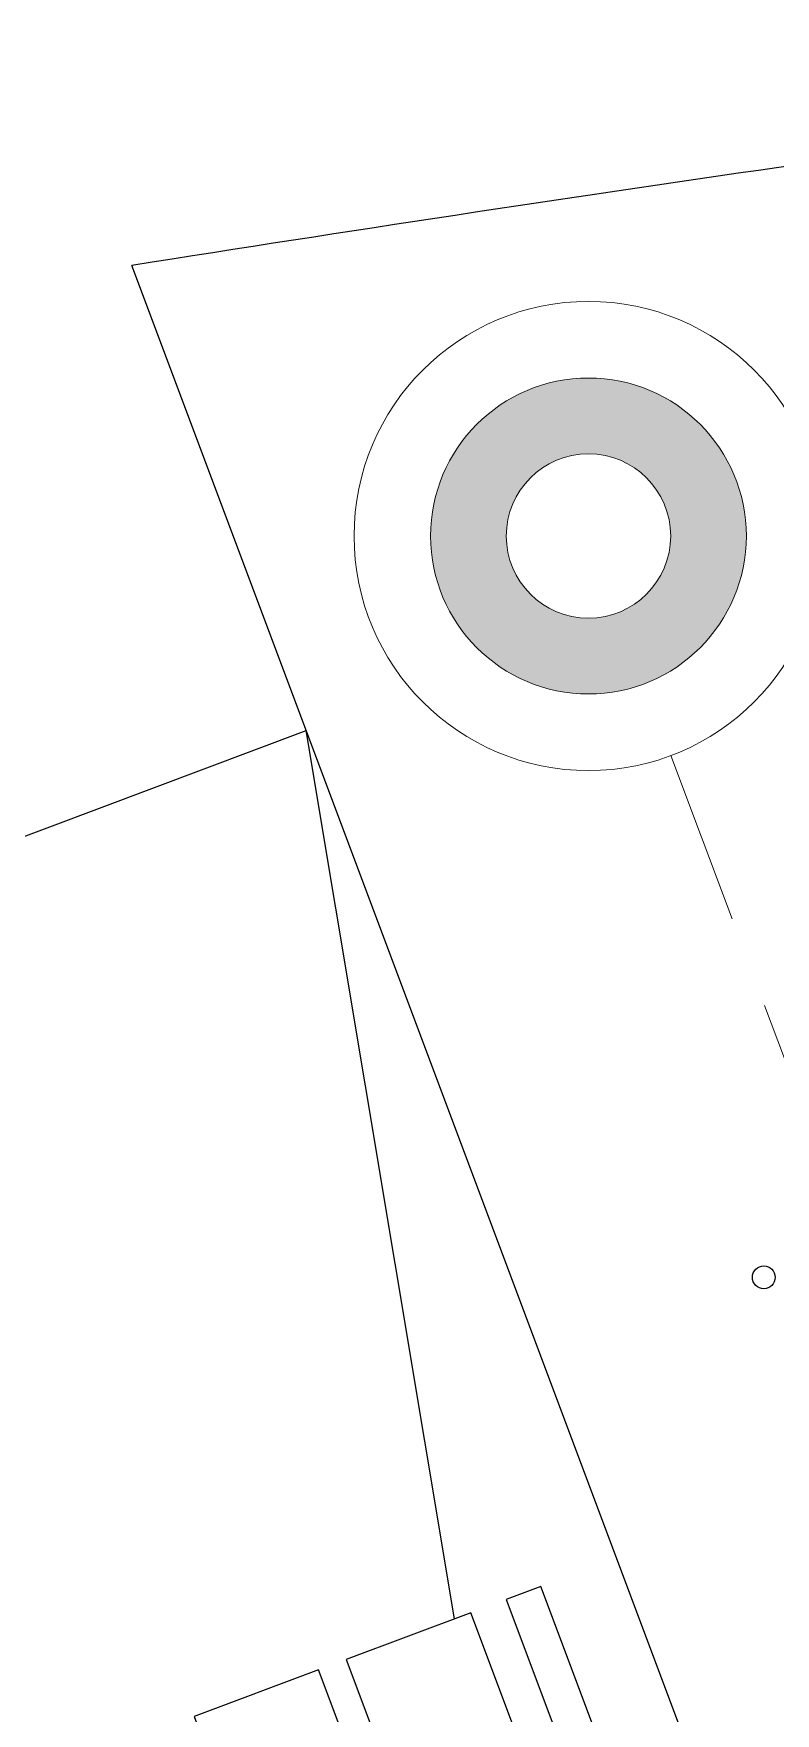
# Model space of a CAD drawing. Header units: millimetres. Extents: x 441156 to 441876, y 4514765 to 4515211.
# Drawn here: x 441560.866 to 441561.87, y 4514836.875 to 4514839.147 of the extents above; entities that cross this region are included whole.
import ezdxf

# ---------------------------------------------------------------- set-up
doc = ezdxf.new("R2010")
doc.units = ezdxf.units.MM
doc.linetypes.add('CONTINUA', pattern=[0])
doc.linetypes.add('HIDDEN', pattern=[0.375, 0.25, -0.125])
doc.layers.add('01_piscinas', color=254, linetype='Continuous')
doc.layers.add('INGIN ELECTRICIDAD ALUMBRADO', color=120, linetype='HIDDEN')

msp = doc.modelspace()

# ---------------------------------------------------------------- hatches: boundary and pattern name
at = {"layer": 'INGIN ELECTRICIDAD ALUMBRADO', "linetype": 'CONTINUA', "lineweight": 13}
h = msp.add_hatch(color=86, dxfattribs=at)
h.dxf.hatch_style = 1
edge = h.paths.add_edge_path()
edge.add_arc((441561.61681549, 4514838.46786127), 0.11124836, 0, 360)
edge = h.paths.add_edge_path()
edge.add_arc((441561.61681549, 4514838.46786127), 0.21369962, 0, 180)
edge.add_arc((441561.61681549, 4514838.46786127), 0.21369962, 180, 360)

# ---------------------------------------------------------------- linework, layer by layer
at = {"layer": '01_piscinas'}
for p, q in [((441564.34128148, 4514829.92970618, 0.00000015), (441560.99880958, 4514838.83373326, 0.00000132)), ((441557.95809988, 4514836.97494052, 0.00000013), (441561.23483298, 4514838.20498938, 0.00000124)), ((441561.43540498, 4514837.00323097, 0.00000125), (441561.23483298, 4514838.20498938, 0.00000124))]:
    msp.add_line(p, q, dxfattribs=at)
at = {"layer": '01_piscinas', "elevation": 0.00000131}
msp.add_lwpolyline([(441577.48033393, 4514839.51786643, 0.0181980441), (441570.94664508, 4514839.68960865, 0.0051616495), (441569.60557925, 4514839.66219888, 0.026485001), (441562.75171252, 4514839.08707105, 0.0067966815), (441560.99880958, 4514838.83373326, 0.0067966815)], format="xyb", dxfattribs=at)
at = {"layer": '01_piscinas', "elevation": 0.0000012}
for points in [[(441562.06768526, 4514835.53156263), (441562.11449573, 4514835.54913476), (441561.55218768, 4514837.04706988), (441561.5053772, 4514837.02949776), (441562.06768526, 4514835.53156263)], [(441561.85119119, 4514835.45029318), (441562.01970889, 4514835.51355284), (441561.45740083, 4514837.01148796), (441561.28888313, 4514836.94822831), (441561.85119119, 4514835.45029318)], [(441561.25143475, 4514836.9341706), (441561.08291705, 4514836.87091095), (441561.64522511, 4514835.37297582), (441561.81374281, 4514835.43623548), (441561.25143475, 4514836.9341706)]]:
    msp.add_lwpolyline(points, dxfattribs=at)
at = {"layer": '01_piscinas'}
msp.add_circle((441561.85408937, 4514837.46506849, 0.00000118), 0.01541533, dxfattribs=at)
at = {"layer": 'INGIN ELECTRICIDAD ALUMBRADO', "color": 86, "lineweight": 13, "elevation": 0.00000131}
msp.add_lwpolyline([(441562.99736746, 4514834.79020219), (441561.72832095, 4514838.17082134)], dxfattribs=at)
at = {"layer": 'INGIN ELECTRICIDAD ALUMBRADO', "color": 86, "linetype": 'CONTINUA', "lineweight": 13}
for radius in [0.31727935, 0.21369962, 0.11124836]:
    msp.add_circle((441561.61681549, 4514838.46786127, 0.00000131), radius, dxfattribs=at)

doc.saveas('drawing.dxf')
